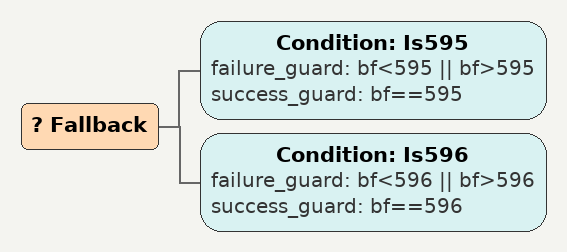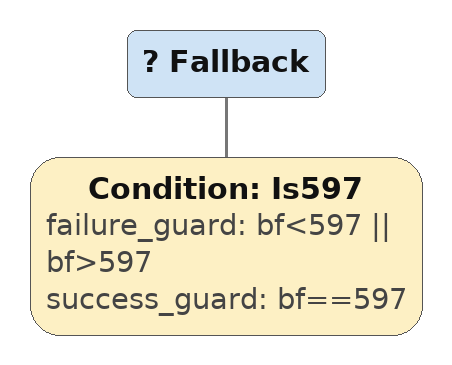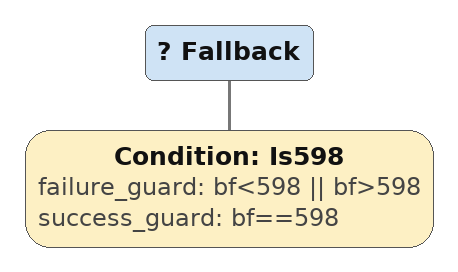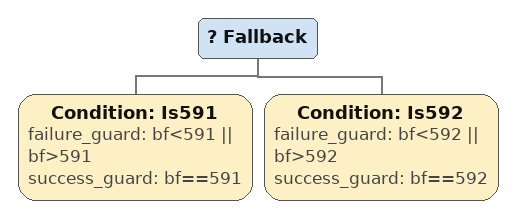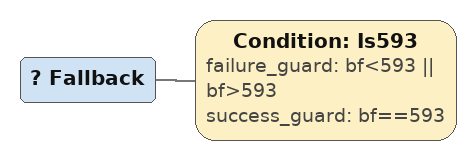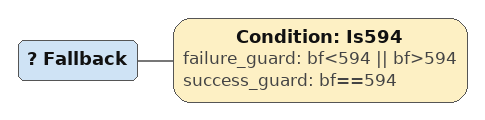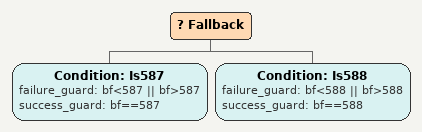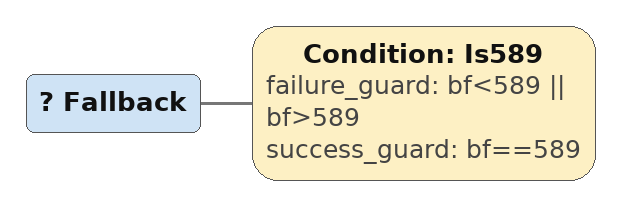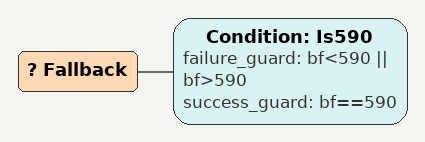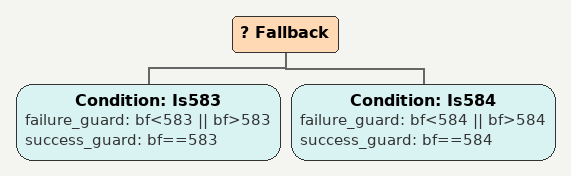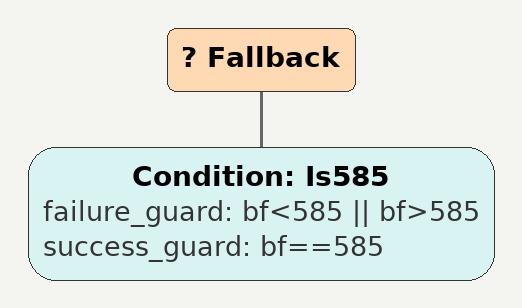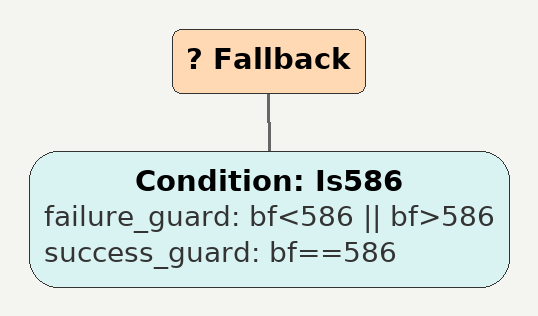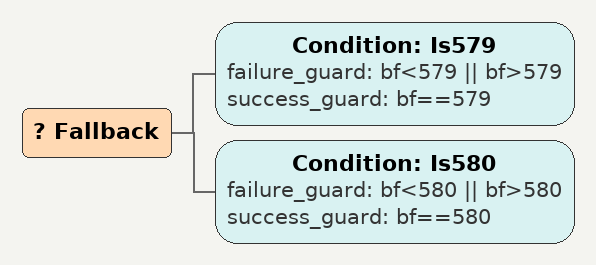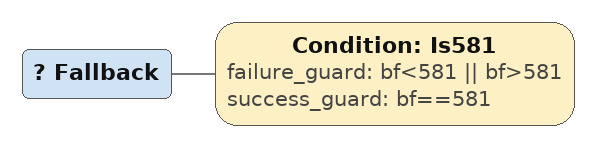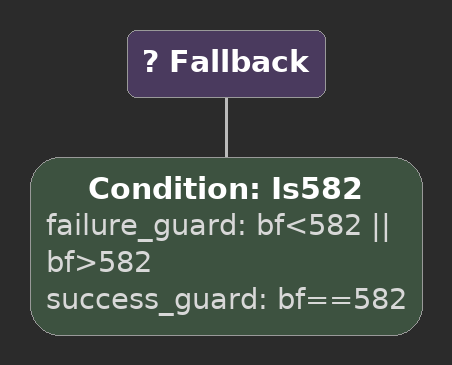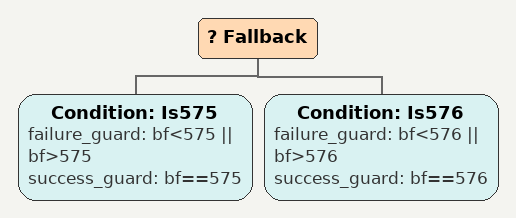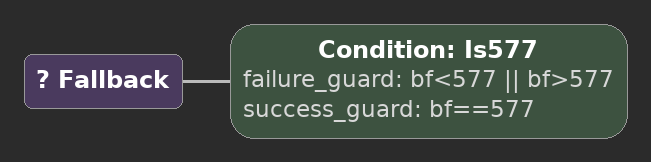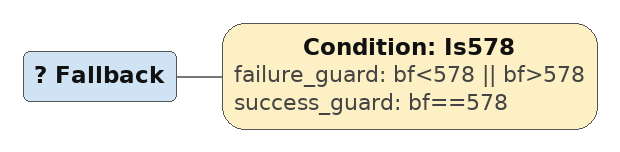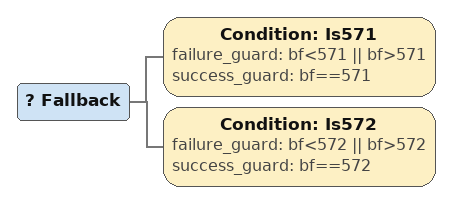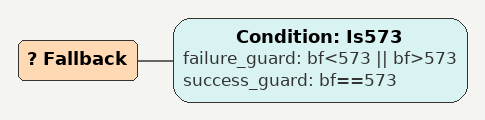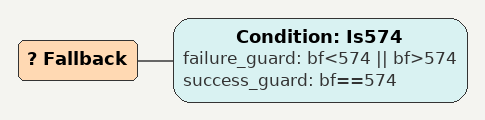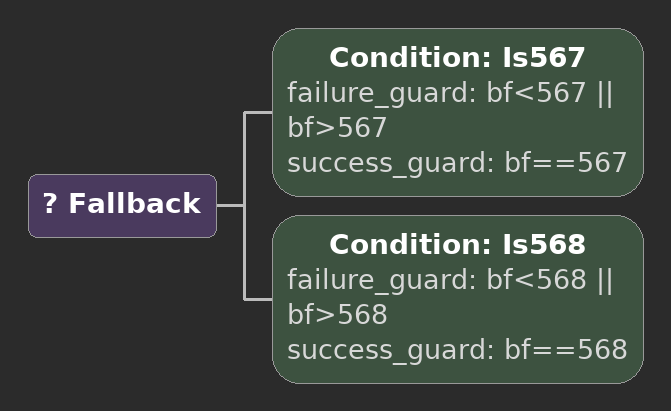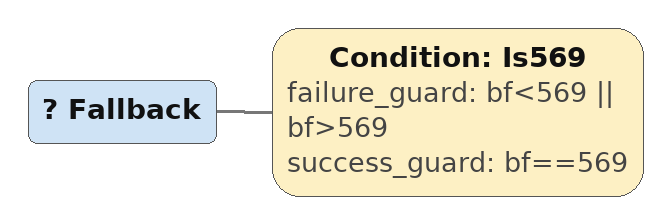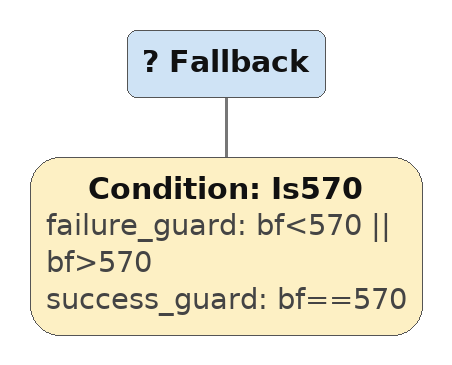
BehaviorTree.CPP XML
<Fallback>
    <Condition ID="Is595" failure_guard="bf&lt;595 || bf>595" success_guard="bf==595"/>
    <Condition ID="Is596" failure_guard="bf&lt;596 || bf>596" success_guard="bf==596"/>
        sequence594
        sequence
        children {
        } end_children
    } end_composite
</Fallback>

<Fallback>
    <Condition ID="Is597" failure_guard="bf&lt;597 || bf>597" success_guard="bf==597"/>
        sequence594
        sequence
        children {
        } end_children
    } end_composite
</Fallback>

<Fallback>
    <Condition ID="Is598" failure_guard="bf&lt;598 || bf>598" success_guard="bf==598"/>
        sequence594
        sequence
        children {
        } end_children
    } end_composite
</Fallback>

<Fallback>
    <Condition ID="Is591" failure_guard="bf&lt;591 || bf>591" success_guard="bf==591"/>
    <Condition ID="Is592" failure_guard="bf&lt;592 || bf>592" success_guard="bf==592"/>
        sequence590
        sequence
        children {
        } end_children
    } end_composite
</Fallback>

<Fallback>
    <Condition ID="Is593" failure_guard="bf&lt;593 || bf>593" success_guard="bf==593"/>
        sequence590
        sequence
        children {
        } end_children
    } end_composite
</Fallback>

<Fallback>
    <Condition ID="Is594" failure_guard="bf&lt;594 || bf>594" success_guard="bf==594"/>
        sequence590
        sequence
        children {
        } end_children
    } end_composite
</Fallback>

<Fallback>
    <Condition ID="Is587" failure_guard="bf&lt;587 || bf>587" success_guard="bf==587"/>
    <Condition ID="Is588" failure_guard="bf&lt;588 || bf>588" success_guard="bf==588"/>
        sequence586
        sequence
        children {
        } end_children
    } end_composite
</Fallback>

<Fallback>
    <Condition ID="Is589" failure_guard="bf&lt;589 || bf>589" success_guard="bf==589"/>
        sequence586
        sequence
        children {
        } end_children
    } end_composite
</Fallback>

<Fallback>
    <Condition ID="Is590" failure_guard="bf&lt;590 || bf>590" success_guard="bf==590"/>
        sequence586
        sequence
        children {
        } end_children
    } end_composite
</Fallback>

<Fallback>
    <Condition ID="Is583" failure_guard="bf&lt;583 || bf>583" success_guard="bf==583"/>
    <Condition ID="Is584" failure_guard="bf&lt;584 || bf>584" success_guard="bf==584"/>
        sequence582
        sequence
        children {
        } end_children
    } end_composite
</Fallback>

<Fallback>
    <Condition ID="Is585" failure_guard="bf&lt;585 || bf>585" success_guard="bf==585"/>
        sequence582
        sequence
        children {
        } end_children
    } end_composite
</Fallback>

<Fallback>
    <Condition ID="Is586" failure_guard="bf&lt;586 || bf>586" success_guard="bf==586"/>
        sequence582
        sequence
        children {
        } end_children
    } end_composite
</Fallback>

<Fallback>
    <Condition ID="Is579" failure_guard="bf&lt;579 || bf>579" success_guard="bf==579"/>
    <Condition ID="Is580" failure_guard="bf&lt;580 || bf>580" success_guard="bf==580"/>
        sequence578
        sequence
        children {
        } end_children
    } end_composite
</Fallback>

<Fallback>
    <Condition ID="Is581" failure_guard="bf&lt;581 || bf>581" success_guard="bf==581"/>
        sequence578
        sequence
        children {
        } end_children
    } end_composite
</Fallback>

<Fallback>
    <Condition ID="Is582" failure_guard="bf&lt;582 || bf>582" success_guard="bf==582"/>
        sequence578
        sequence
        children {
        } end_children
    } end_composite
</Fallback>

<Fallback>
    <Condition ID="Is575" failure_guard="bf&lt;575 || bf>575" success_guard="bf==575"/>
    <Condition ID="Is576" failure_guard="bf&lt;576 || bf>576" success_guard="bf==576"/>
        sequence574
        sequence
        children {
        } end_children
    } end_composite
</Fallback>

<Fallback>
    <Condition ID="Is577" failure_guard="bf&lt;577 || bf>577" success_guard="bf==577"/>
        sequence574
        sequence
        children {
        } end_children
    } end_composite
</Fallback>

<Fallback>
    <Condition ID="Is578" failure_guard="bf&lt;578 || bf>578" success_guard="bf==578"/>
        sequence574
        sequence
        children {
        } end_children
    } end_composite
</Fallback>

<Fallback>
    <Condition ID="Is571" failure_guard="bf&lt;571 || bf>571" success_guard="bf==571"/>
    <Condition ID="Is572" failure_guard="bf&lt;572 || bf>572" success_guard="bf==572"/>
        sequence570
        sequence
        children {
        } end_children
    } end_composite
</Fallback>

<Fallback>
    <Condition ID="Is573" failure_guard="bf&lt;573 || bf>573" success_guard="bf==573"/>
        sequence570
        sequence
        children {
        } end_children
    } end_composite
</Fallback>

<Fallback>
    <Condition ID="Is574" failure_guard="bf&lt;574 || bf>574" success_guard="bf==574"/>
        sequence570
        sequence
        children {
        } end_children
    } end_composite
</Fallback>

<Fallback>
    <Condition ID="Is567" failure_guard="bf&lt;567 || bf>567" success_guard="bf==567"/>
    <Condition ID="Is568" failure_guard="bf&lt;568 || bf>568" success_guard="bf==568"/>
        sequence566
        sequence
        children {
        } end_children
    } end_composite
</Fallback>

<Fallback>
    <Condition ID="Is569" failure_guard="bf&lt;569 || bf>569" success_guard="bf==569"/>
        sequence566
        sequence
        children {
        } end_children
    } end_composite
</Fallback>

<Fallback>
    <Condition ID="Is570" failure_guard="bf&lt;570 || bf>570" success_guard="bf==570"/>
        sequence566
        sequence
        children {
        } end_children
    } end_composite
</Fallback>
